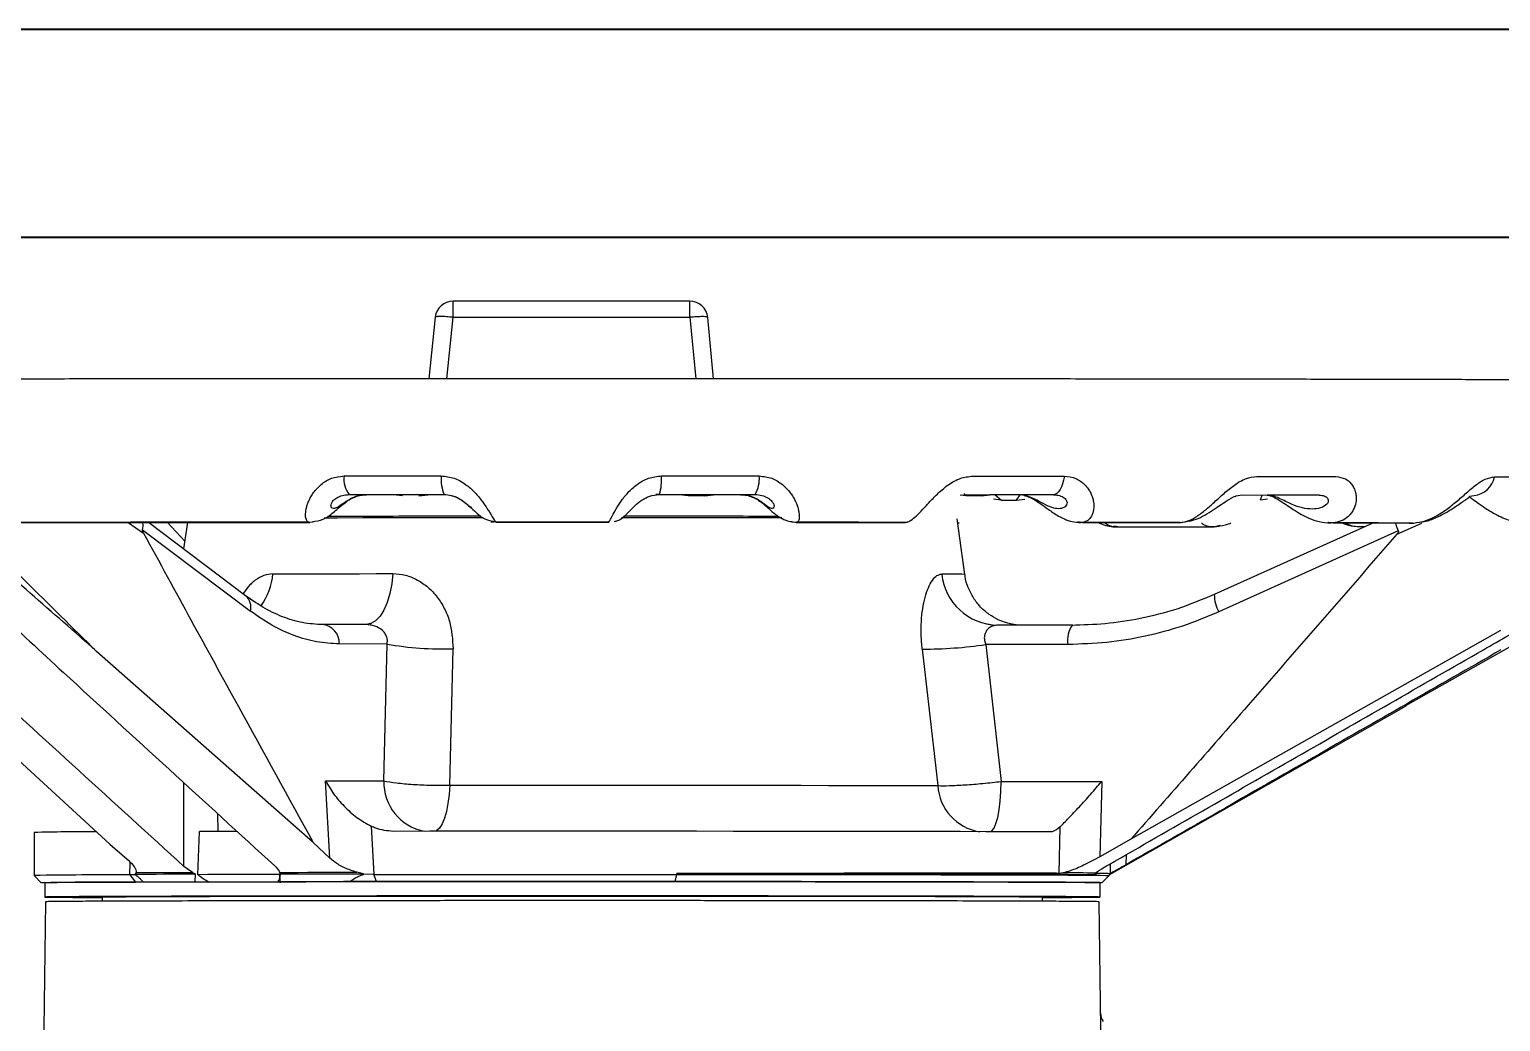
# Model space of a CAD drawing. Header units: millimetres. Extents: x 2016 to 4452, y 736 to 2459.
# Drawn here: x 3572.4 to 3777.4, y 2321.1 to 2459.3 of the extents above; entities that cross this region are included whole.
import ezdxf

# ---------------------------------------------------------------- set-up
doc = ezdxf.new("R2010")
doc.units = ezdxf.units.MM
doc.layers.add('AM_BOR', color=7, linetype='Continuous', lineweight=50)
doc.layers.add('粗实线', color=7, linetype='Continuous', lineweight=40)

# ---------------------------------------------------------------- blocks, each defined once
blk = doc.blocks.new('rA3')
at = {"layer": '粗实线'}
for p, q in [((753.384, 421.26), (333.384, 421.26)), ((748.384, 416.26), (358.384, 416.26))]:
    blk.add_line(p, q, dxfattribs=at)
blk = doc.blocks.new('图框')
at = {"layer": 'AM_BOR', "xscale": 5.80078125, "yscale": 5.80078125, "zscale": 5.80078125}
blk.add_blockref('rA3', (20358.18, 2244.14), dxfattribs=at)

msp = doc.modelspace()

# ---------------------------------------------------------------- linework, layer by layer
at = {"color": 7, "linetype": 'Continuous', "lineweight": 25}
for p, q in [((3631.445, 2419.166), (3631.445, 2421.422)), ((3664.42, 2421.421), (3631.445, 2421.422)), ((3664.42, 2419.166), (3664.42, 2421.421)), ((3628.959, 2419.18), (3628.066, 2410.604)), ((3630.554, 2410.604), (3631.445, 2419.166)), ((3631.445, 2419.166), (3664.42, 2419.166)), ((3664.42, 2419.166), (3665.242, 2410.604)), ((3667.73, 2410.603), (3666.909, 2419.16)), ((3616.95, 2394.476), (3630.196, 2394.481)), ((3616.95, 2394.476), (3619.329, 2394.453)), ((3624.394, 2394.299), (3623.156, 2394.45)), ((3626.668, 2394.299), (3627.908, 2394.451)), ((3659.248, 2394.364), (3660.024, 2394.46)), ((3660.2, 2394.482), (3659.66, 2394.458)), ((3660.024, 2394.46), (3660.2, 2394.482)), ((3660.2, 2394.482), (3673.506, 2394.478)), ((3664.21, 2394.301), (3662.964, 2394.452)), ((3666.494, 2394.3), (3664.21, 2394.301)), ((3666.494, 2394.3), (3667.737, 2394.451)), ((3673.506, 2394.478), (3671.509, 2394.455)), ((3702.925, 2394.281), (3702.068, 2394.392)), ((3702.925, 2394.281), (3702.576, 2394.579)), ((3702.622, 2394.463), (3715.083, 2394.452)), ((3705.064, 2394.279), (3702.925, 2394.281)), ((3705.064, 2394.279), (3706.226, 2394.429)), ((3707.831, 2393.682), (3706.704, 2393.826)), ((3706.95, 2394.429), (3707.831, 2393.682)), ((3709.947, 2393.684), (3710.42, 2394.415)), ((3709.947, 2393.684), (3711.069, 2393.83)), ((3715.083, 2394.452), (3710.297, 2394.43)), ((3740.539, 2394.31), (3741.328, 2394.421)), ((3741.328, 2394.421), (3752.093, 2394.404)), ((3743.932, 2393.728), (3744.171, 2394.385)), ((3743.932, 2393.728), (3744.889, 2393.875)), ((3752.093, 2394.404), (3744.844, 2394.385)), ((3773.045, 2394.252), (3773.677, 2394.359)), ((3707.831, 2393.682), (3709.947, 2393.684)), ((3586.184, 2390.58), (3588.32, 2389.096)), ((3602.537, 2380.381), (3589.022, 2390.582)), ((3594.05, 2387.959), (3591.631, 2390.584)), ((3594.42, 2390.587), (3593.901, 2386.899)), ((3611.28, 2390.63), (3611.96, 2390.684)), ((3611.316, 2390.617), (3611.96, 2390.684)), ((3611.389, 2390.638), (3611.316, 2390.617)), ((3636.718, 2390.691), (3637.089, 2390.661)), ((3637.437, 2390.621), (3636.718, 2390.691)), ((3637.029, 2390.749), (3637.173, 2390.706)), ((3678.623, 2390.686), (3679.363, 2390.621)), ((3678.881, 2390.663), (3679.272, 2390.599)), ((3679.327, 2390.609), (3679.282, 2390.628)), ((3694.518, 2390.6), (3694.726, 2390.621)), ((3702.732, 2383.354), (3701.641, 2391.111)), ((3701.734, 2390.449), (3701.947, 2390.586)), ((3718.411, 2390.657), (3719.132, 2390.587)), ((3719.038, 2390.577), (3718.411, 2390.657)), ((3719.038, 2390.577), (3718.869, 2390.612)), ((3719.374, 2390.576), (3719.038, 2390.577)), ((3724.045, 2389.969), (3723.452, 2390.044)), ((3723.452, 2390.044), (3723.807, 2390.044)), ((3723.843, 2390.007), (3723.452, 2390.044)), ((3732.712, 2390.559), (3732.863, 2390.576)), ((3735.567, 2389.982), (3737.455, 2389.985)), ((3737.23, 2389.978), (3737.564, 2390.04)), ((3737.455, 2389.985), (3738.156, 2390.063)), ((3759.577, 2390.509), (3737.486, 2380.538)), ((3738.156, 2390.063), (3737.581, 2389.995)), ((3738.283, 2390.172), (3737.862, 2390.066)), ((3753.383, 2390.607), (3754.028, 2390.533)), ((3758.064, 2390.018), (3758.491, 2390.019)), ((3762.917, 2388.948), (3766.391, 2390.494)), ((3588.183, 2389.566), (3603.193, 2378.236)), ((3763.119, 2389.418), (3738.096, 2378.122)), ((3619.336, 2376.363), (3613.223, 2376.382)), ((3619.94, 2376.344), (3619.935, 2376.311)), ((3619.962, 2376.479), (3619.946, 2376.381)), ((3706.817, 2376.238), (3705.881, 2376.409)), ((3707.206, 2376.289), (3706.825, 2376.19)), ((3717.713, 2376.294), (3707.202, 2376.289)), ((3777.366, 2375.525), (3725.839, 2346.451)), ((3764.187, 2365.072), (3782.486, 2375.448)), ((3622.235, 2373.649), (3615.589, 2373.67)), ((3621.798, 2354.575), (3622.235, 2373.649)), ((3717.095, 2373.584), (3705.666, 2373.578)), ((3705.666, 2373.578), (3707.808, 2354.502)), ((3555.024, 2372.046), (3583.603, 2345.788)), ((3611.957, 2346.002), (3581.776, 2372.621)), ((3630.964, 2353.979), (3631.443, 2372.993)), ((3696.798, 2372.938), (3698.956, 2353.921)), ((3723.177, 2341.701), (3764.208, 2365.034)), ((3593.948, 2342.67), (3593.916, 2354.331)), ((3613.664, 2354.601), (3621.798, 2354.575)), ((3614.285, 2343.813), (3613.664, 2354.601)), ((3707.808, 2354.502), (3721.797, 2354.509)), ((3721.797, 2354.509), (3721.521, 2343.998)), ((3598.692, 2347.52), (3598.683, 2349.972)), ((3573.068, 2347.403), (3573.068, 2341.403)), ((3595.884, 2341.518), (3596.121, 2347.518)), ((3620.024, 2348.262), (3620.387, 2341.551)), ((3715.862, 2341.704), (3716.022, 2348.181)), ((3583.603, 2345.788), (3586.046, 2343.679)), ((3614.285, 2343.813), (3611.957, 2346.002)), ((3725.839, 2346.451), (3721.521, 2343.998)), ((3586.385, 2341.494), (3586.443, 2343.236)), ((3595.124, 2341.818), (3593.948, 2342.67)), ((3722.967, 2343.024), (3722.971, 2341.651)), ((3725.213, 2342.909), (3725.259, 2344.338)), ((3573.068, 2341.402), (3574.068, 2340.402)), ((3586.385, 2341.494), (3587.207, 2340.493)), ((3587.165, 2341.601), (3587.162, 2341.521)), ((3587.276, 2341.799), (3587.165, 2341.601)), ((3595.124, 2341.818), (3595.486, 2341.621)), ((3595.486, 2341.621), (3595.449, 2340.518)), ((3607.267, 2341.839), (3607.323, 2341.641)), ((3607.367, 2340.538), (3607.323, 2341.641)), ((3607.383, 2340.386), (3607.377, 2340.525)), ((3618.97, 2341.654), (3618.039, 2341.851)), ((3618.974, 2341.569), (3618.97, 2341.654)), ((3620.387, 2341.551), (3618.974, 2341.569)), ((3620.756, 2340.549), (3620.387, 2341.551)), ((3662.39, 2340.557), (3662.586, 2341.56)), ((3662.586, 2341.56), (3662.586, 2341.663)), ((3716.42, 2341.769), (3715.862, 2341.704)), ((3720.901, 2341.741), (3720.813, 2341.682)), ((3721.818, 2340.401), (3722.818, 2341.401)), ((3722.818, 2341.505), (3723.177, 2341.701)), ((3722.818, 2341.402), (3722.818, 2341.505)), ((3723.082, 2341.71), (3722.971, 2341.651)), ((3574.568, 2340.403), (3574.568, 2338.403)), ((3587.207, 2340.493), (3588.063, 2340.497)), ((3588.225, 2340.5), (3588.264, 2340.501)), ((3721.568, 2338.402), (3721.568, 2340.402)), ((3574.668, 2337.744), (3574.146, 2297.908)), ((3582.568, 2338.415), (3582.568, 2337.814)), ((3713.568, 2337.813), (3713.568, 2338.414)), ((3721.839, 2309.378), (3721.467, 2337.743))]:
    msp.add_line(p, q, dxfattribs=at)
at = {"color": 7, "linetype": 'Continuous', "lineweight": 25, "flags": 128}
for points in [[(3616.249, 2397.061), (3617.933, 2397.061), (3619.619, 2397.062), (3621.309, 2397.062), (3623.001, 2397.063), (3624.696, 2397.063), (3626.393, 2397.064), (3628.092, 2397.064), (3629.794, 2397.065)], [(3660.473, 2397.066), (3662.18, 2397.065), (3663.886, 2397.065), (3665.59, 2397.065), (3667.292, 2397.064), (3668.992, 2397.064), (3670.69, 2397.063), (3672.386, 2397.063), (3674.079, 2397.062)], [(3703.851, 2397.046), (3705.466, 2397.045), (3707.074, 2397.044), (3708.676, 2397.043), (3710.273, 2397.041), (3711.862, 2397.04), (3713.446, 2397.038), (3715.023, 2397.037), (3716.593, 2397.036)], [(3716.593, 2397.036), (3716.489, 2396.489), (3716.354, 2395.988), (3716.189, 2395.542), (3716, 2395.163), (3715.789, 2394.858), (3715.563, 2394.635), (3715.326, 2394.499), (3715.083, 2394.452)], [(3743.428, 2397.004), (3744.84, 2397.002), (3746.241, 2396.999), (3747.633, 2396.997), (3749.014, 2396.995), (3750.386, 2396.993), (3751.746, 2396.991), (3753.097, 2396.988), (3754.436, 2396.986)], [(3776.507, 2396.94), (3777.619, 2396.938), (3778.719, 2396.935), (3779.805, 2396.932), (3780.877, 2396.929), (3781.936, 2396.926), (3782.982, 2396.923), (3784.013, 2396.92), (3785.031, 2396.917)], [(3627.908, 2394.451), (3627.313, 2394.451), (3626.718, 2394.451), (3626.123, 2394.451), (3625.529, 2394.45), (3624.935, 2394.45), (3624.342, 2394.45), (3623.749, 2394.45), (3623.156, 2394.45)], [(3667.737, 2394.451), (3667.142, 2394.451), (3666.546, 2394.451), (3665.949, 2394.452), (3665.353, 2394.452), (3664.756, 2394.452), (3664.159, 2394.452), (3663.562, 2394.452), (3662.964, 2394.452)], [(3635.618, 2391.223), (3634.799, 2391.223), (3630.613, 2391.22), (3626.542, 2391.217), (3622.615, 2391.213), (3618.857, 2391.208), (3615.294, 2391.202), (3613.465, 2391.199)], [(3677.228, 2391.208), (3676.785, 2391.208), (3673.003, 2391.213), (3669.055, 2391.217), (3664.968, 2391.22), (3660.768, 2391.223), (3656.483, 2391.225), (3654.885, 2391.225)], [(3606.333, 2383.43), (3608.12, 2383.434), (3610.003, 2383.438), (3611.979, 2383.442), (3614.042, 2383.446), (3616.188, 2383.449), (3618.41, 2383.452), (3620.705, 2383.455), (3623.065, 2383.458)], [(3623.065, 2383.458), (3622.912, 2382.022), (3622.644, 2380.668), (3622.27, 2379.441), (3621.803, 2378.379), (3621.256, 2377.517), (3620.647, 2376.881), (3619.996, 2376.492), (3619.324, 2376.363)], [(3737.594, 2380.582), (3737.5, 2380.556), (3737.486, 2380.538)], [(3630.964, 2353.979), (3630.875, 2352.675), (3630.72, 2351.446), (3630.505, 2350.331), (3630.235, 2349.367), (3629.919, 2348.584), (3629.567, 2348.007), (3629.192, 2347.655), (3628.965, 2347.557)], [(3630.964, 2353.979), (3635.45, 2353.981), (3640.015, 2353.983), (3644.63, 2353.984), (3649.267, 2353.984), (3653.896, 2353.984), (3658.489, 2353.982), (3663.017, 2353.98), (3667.452, 2353.977), (3671.767, 2353.973), (3675.934, 2353.969), (3679.928, 2353.964), (3683.723, 2353.958), (3687.297, 2353.952), (3690.628, 2353.945), (3693.693, 2353.938), (3696.475, 2353.93), (3698.956, 2353.921)], [(3706.352, 2347.503), (3706.505, 2347.602), (3706.796, 2347.995), (3707.066, 2348.635), (3707.305, 2349.5), (3707.505, 2350.56), (3707.659, 2351.776), (3707.761, 2353.106), (3707.808, 2354.502)], [(3601.266, 2347.528), (3600.029, 2347.526), (3598.7, 2347.523), (3597.397, 2347.521), (3596.121, 2347.518)], [(3714.568, 2347.476), (3711.921, 2347.486), (3708.949, 2347.496), (3705.665, 2347.505), (3702.088, 2347.513), (3698.234, 2347.521), (3694.124, 2347.529), (3689.78, 2347.535), (3685.222, 2347.541), (3680.474, 2347.547), (3675.561, 2347.551), (3670.507, 2347.555), (3665.339, 2347.558), (3660.083, 2347.56), (3654.765, 2347.562), (3649.413, 2347.563), (3644.054, 2347.562), (3638.716, 2347.561), (3633.426, 2347.56), (3628.21, 2347.557), (3623.095, 2347.554)], [(3587.165, 2341.601), (3588.116, 2341.604), (3589.093, 2341.606), (3590.096, 2341.609), (3591.125, 2341.612), (3592.179, 2341.614), (3593.257, 2341.617), (3594.36, 2341.619), (3595.486, 2341.621)], [(3587.276, 2341.799), (3588.179, 2341.802), (3589.105, 2341.804), (3590.053, 2341.807), (3591.024, 2341.809), (3592.017, 2341.812), (3593.031, 2341.814), (3594.067, 2341.816), (3595.124, 2341.818)], [(3607.331, 2341.537), (3605.806, 2341.535), (3604.306, 2341.533), (3602.832, 2341.53), (3601.385, 2341.528), (3599.966, 2341.526), (3598.576, 2341.523), (3597.215, 2341.52), (3595.884, 2341.518)], [(3597.336, 2340.518), (3598.472, 2340.52), (3599.629, 2340.522), (3600.808, 2340.524), (3602.008, 2340.526), (3603.227, 2340.528), (3604.466, 2340.53), (3605.724, 2340.532), (3607.001, 2340.534)], [(3721.568, 2340.402), (3721.557, 2340.405), (3721.294, 2340.415), (3720.682, 2340.426), (3719.725, 2340.437), (3718.426, 2340.447), (3716.791, 2340.458), (3714.829, 2340.468), (3712.549, 2340.477), (3709.962, 2340.487), (3707.08, 2340.496), (3703.916, 2340.504), (3700.487, 2340.512), (3696.807, 2340.52), (3692.895, 2340.527), (3688.77, 2340.533), (3684.451, 2340.539), (3679.958, 2340.544), (3675.313, 2340.548), (3670.539, 2340.552), (3665.657, 2340.555), (3660.692, 2340.557), (3655.666, 2340.559), (3650.604, 2340.559), (3645.531, 2340.559), (3640.469, 2340.559), (3635.443, 2340.557), (3630.478, 2340.555), (3625.596, 2340.552), (3620.822, 2340.548), (3616.177, 2340.544), (3611.684, 2340.539), (3607.365, 2340.533), (3607.114, 2340.533)], [(3607.267, 2341.839), (3608.562, 2341.841), (3609.872, 2341.842), (3611.198, 2341.844), (3612.539, 2341.845), (3613.893, 2341.847), (3615.262, 2341.848), (3616.644, 2341.85), (3618.039, 2341.851)], [(3607.323, 2341.641), (3608.718, 2341.643), (3610.132, 2341.645), (3611.564, 2341.647), (3613.014, 2341.648), (3614.48, 2341.65), (3615.961, 2341.651), (3617.458, 2341.653), (3618.97, 2341.654)], [(3607.367, 2340.538), (3608.534, 2340.539), (3609.713, 2340.541), (3610.905, 2340.542), (3612.109, 2340.544), (3613.325, 2340.545), (3614.553, 2340.546), (3615.792, 2340.548), (3617.041, 2340.549)], [(3620.387, 2341.551), (3625.445, 2341.555), (3630.618, 2341.558), (3635.881, 2341.561), (3641.207, 2341.562), (3646.568, 2341.563), (3651.936, 2341.562), (3657.284, 2341.561), (3662.586, 2341.56)], [(3620.756, 2340.549), (3625.746, 2340.553), (3630.85, 2340.556), (3636.043, 2340.558), (3641.297, 2340.56), (3646.586, 2340.56), (3651.882, 2340.56), (3657.159, 2340.559), (3662.39, 2340.557)], [(3662.39, 2340.557), (3667.427, 2340.555), (3672.368, 2340.551), (3677.188, 2340.547), (3681.865, 2340.543), (3686.374, 2340.537), (3690.695, 2340.531), (3694.806, 2340.524), (3698.687, 2340.517), (3702.319, 2340.509), (3705.684, 2340.501), (3708.766, 2340.492), (3711.55, 2340.482), (3714.023, 2340.473), (3716.171, 2340.462), (3717.986, 2340.452), (3719.457, 2340.441), (3720.578, 2340.431), (3721.343, 2340.42), (3721.748, 2340.409), (3721.792, 2340.398), (3721.568, 2340.389)], [(3662.586, 2341.663), (3667.691, 2341.66), (3672.699, 2341.657), (3677.584, 2341.653), (3682.324, 2341.648), (3686.895, 2341.642), (3691.274, 2341.636), (3695.441, 2341.629), (3699.374, 2341.622), (3703.055, 2341.614), (3706.466, 2341.605), (3709.59, 2341.596), (3712.411, 2341.587), (3714.917, 2341.577), (3717.095, 2341.567), (3718.934, 2341.556), (3720.425, 2341.545), (3721.057, 2341.54)], [(3662.586, 2341.56), (3667.691, 2341.557), (3672.699, 2341.553), (3677.584, 2341.549), (3682.324, 2341.545), (3686.895, 2341.539), (3691.274, 2341.533), (3695.441, 2341.526), (3699.374, 2341.518), (3703.055, 2341.51), (3706.466, 2341.502), (3709.59, 2341.493), (3712.411, 2341.483), (3714.917, 2341.473), (3717.095, 2341.463), (3718.934, 2341.453), (3720.425, 2341.442), (3721.561, 2341.431), (3722.336, 2341.42), (3722.747, 2341.409), (3722.818, 2341.401)], [(3574.568, 2340.384), (3574.534, 2340.385), (3574.129, 2340.396), (3574.103, 2340.408), (3574.459, 2340.419), (3575.193, 2340.43), (3576.302, 2340.441), (3577.781, 2340.452), (3579.621, 2340.463), (3581.813, 2340.473), (3584.346, 2340.483), (3587.207, 2340.493)], [(3713.568, 2338.331), (3713.728, 2338.331), (3715.851, 2338.341), (3717.65, 2338.351), (3719.118, 2338.362), (3720.247, 2338.372), (3721.032, 2338.383), (3721.469, 2338.394), (3721.557, 2338.405), (3721.294, 2338.415), (3720.682, 2338.426), (3719.725, 2338.437), (3718.426, 2338.447), (3716.791, 2338.458), (3714.829, 2338.468), (3712.549, 2338.477), (3709.962, 2338.487), (3707.08, 2338.496), (3703.916, 2338.504), (3700.487, 2338.512), (3696.807, 2338.52), (3692.895, 2338.527), (3688.77, 2338.533), (3684.451, 2338.539), (3679.958, 2338.544), (3675.313, 2338.548), (3670.539, 2338.552), (3665.657, 2338.555), (3660.692, 2338.557), (3655.666, 2338.559), (3650.604, 2338.559), (3645.531, 2338.559), (3640.469, 2338.559), (3635.443, 2338.557), (3630.478, 2338.555), (3625.596, 2338.552), (3620.822, 2338.548), (3616.177, 2338.544), (3611.684, 2338.539), (3607.365, 2338.533), (3603.24, 2338.527), (3599.328, 2338.52), (3595.649, 2338.513), (3592.219, 2338.505), (3589.055, 2338.496), (3586.173, 2338.487), (3583.586, 2338.478), (3581.306, 2338.468), (3579.344, 2338.458), (3577.709, 2338.448), (3576.41, 2338.438), (3575.453, 2338.427), (3574.841, 2338.416), (3574.578, 2338.405), (3574.666, 2338.395), (3575.103, 2338.384), (3575.889, 2338.373), (3577.018, 2338.362), (3578.485, 2338.352), (3580.284, 2338.342), (3582.407, 2338.332), (3582.568, 2338.331)], [(3582.568, 2338.39), (3582.361, 2338.398), (3582.361, 2338.408), (3582.712, 2338.418), (3583.411, 2338.428), (3584.455, 2338.438), (3585.839, 2338.448), (3587.555, 2338.458), (3589.593, 2338.467), (3591.944, 2338.476), (3594.594, 2338.484), (3597.529, 2338.492), (3600.734, 2338.5), (3604.191, 2338.507), (3607.883, 2338.514), (3611.789, 2338.52), (3615.888, 2338.525), (3620.16, 2338.53), (3624.58, 2338.534), (3629.125, 2338.537), (3633.772, 2338.54), (3638.494, 2338.541), (3643.268, 2338.543), (3648.068, 2338.543), (3652.867, 2338.542), (3657.641, 2338.541), (3662.364, 2338.539), (3667.01, 2338.537), (3671.555, 2338.533), (3675.976, 2338.529), (3680.247, 2338.525), (3684.346, 2338.519), (3688.252, 2338.513), (3691.944, 2338.507), (3695.401, 2338.5), (3698.606, 2338.492), (3701.541, 2338.484), (3704.191, 2338.475), (3706.542, 2338.466), (3708.58, 2338.457), (3710.296, 2338.447), (3711.68, 2338.437), (3712.724, 2338.427), (3713.423, 2338.417), (3713.774, 2338.407), (3713.774, 2338.397), (3713.568, 2338.39)], [(3588.264, 2340.501), (3589.098, 2340.503), (3589.951, 2340.505), (3590.822, 2340.507), (3591.712, 2340.51), (3592.62, 2340.512), (3593.546, 2340.514), (3594.489, 2340.516), (3595.449, 2340.518)]]:
    msp.add_lwpolyline(points, dxfattribs=at)
at = {"color": 7, "linetype": 'Continuous', "lineweight": 25}
for centre, radius, start, end in [((3631.445, 2418.922), 2.5, 89.99963, 174.0622), ((3664.42, 2418.921), 2.5, 5.48335, 89.99975), ((3619.776, 2396.63), 3.552, 173.03617, 217.31461), ((3635.234, 2396.589), 5.461, 174.99942, 202.70803), ((3652.732, 2396.578), 7.756, 344.31989, 3.60709), ((3670.009, 2396.609), 4.095, 328.64341, 6.35188), ((3773.364, 2397.544), 3.2, 275.6221, 349.13259), ((3596.976, 2384.301), 9.398, 325.32743, 354.67802), ((3700.061, 2297.013), 86.382, 88.22863, 90.36633), ((3707.404, 2384.225), 7.939, 186.01237, 268.57478), ((3601.229, 2378.808), 2.046, 343.7516, 50.24879), ((3742.698, 2380.569), 5.213, 180.34227, 207.99964), ((3612.958, 2373.762), 2.633, 357.9869, 84.42865), ((3720.642, 2374.199), 3.6, 144.41671, 189.84152), ((3629.945, 2416.899), 43.932, 259.89257, 271.95432), ((3696.763, 2435.105), 62.168, 270.03279, 278.23411), ((3628.722, 2354.373), 6.927, 178.32202, 259.40651), ((3705.897, 2354.369), 6.956, 183.69146, 260.57483), ((3580.141, 2025.47), 322.01, 89.73693, 91.25872), ((3584.863, 1590.87), 750.625, 89.883813, 90.900378), ((3711.018, 1093.226), 1248.554, 89.54649, 89.75213), ((3723.111, 2341.5), 0.212, 71.75911, 97.754), ((3586.252, 1608.119), 732.377, 89.853938, 90.914175)]:
    msp.add_arc(centre, radius, start, end, dxfattribs=at)
for points in [[(3631.445, 2419.166), (3631.121, 2419.196), (3630.474, 2419.255), (3629.655, 2419.284), (3629.079, 2419.263), (3628.999, 2419.208), (3628.959, 2419.18)], [(3666.909, 2419.16), (3666.869, 2419.188), (3666.789, 2419.244), (3666.212, 2419.269), (3665.393, 2419.247), (3664.744, 2419.193), (3664.42, 2419.166)]]:
    msp.add_open_spline(points, degree=3, dxfattribs=at)
for points, knots in [([(3648.068, 2410.606), (3645.67, 2410.606), (3642.288, 2410.606), (3637.285, 2410.605), (3632.994, 2410.605), (3627.89, 2410.604), (3622.548, 2410.602), (3616.982, 2410.6), (3611.28, 2410.597), (3605.494, 2410.594), (3599.67, 2410.59), (3593.84, 2410.586), (3588.033, 2410.582), (3582.273, 2410.576), (3576.582, 2410.571), (3570.978, 2410.564), (3565.477, 2410.558), (3560.096, 2410.55), (3554.846, 2410.543), (3549.742, 2410.535), (3544.795, 2410.526), (3540.015, 2410.517), (3535.412, 2410.508), (3530.996, 2410.498), (3526.774, 2410.488), (3522.754, 2410.478), (3518.942, 2410.467), (3515.345, 2410.457), (3511.967, 2410.445), (3508.812, 2410.434), (3505.884, 2410.423), (3503.185, 2410.411), (3500.716, 2410.4), (3498.476, 2410.388), (3496.471, 2410.376), (3494.747, 2410.365), (3493.783, 2410.358), (3493.338, 2410.354)], [0, 0, 0, 0, 0.0344071, 0.0485109, 0.0718894, 0.0961605, 0.1221805, 0.149305, 0.1772714, 0.2058697, 0.2349502, 0.2644009, 0.2941371, 0.3240924, 0.3542143, 0.3844599, 0.4147936, 0.445185, 0.4756078, 0.5060385, 0.5364555, 0.5668389, 0.5971695, 0.6274283, 0.6575964, 0.6876542, 0.7175815, 0.7473561, 0.7769545, 0.8063502, 0.8355137, 0.8644114, 0.8930048, 0.921249, 0.9490912, 0.9764687, 1, 1, 1, 1]), ([(3809.542, 2390.325), (3809.597, 2390.331), (3809.737, 2390.346), (3810.119, 2390.403), (3810.687, 2390.516), (3811.409, 2390.708), (3812.322, 2391.035), (3813.447, 2391.583), (3814.704, 2392.431), (3815.933, 2393.593), (3816.983, 2395.008), (3817.777, 2396.603), (3818.276, 2398.317), (3818.465, 2400.094), (3818.336, 2401.876), (3817.894, 2403.607), (3817.152, 2405.233), (3816.134, 2406.701), (3814.874, 2407.964), (3813.509, 2408.917), (3812.251, 2409.524), (3811.254, 2409.865), (3810.496, 2410.052), (3809.915, 2410.155), (3809.47, 2410.212), (3809.102, 2410.245), (3808.689, 2410.27), (3808.298, 2410.283), (3807.71, 2410.298), (3806.925, 2410.311), (3805.992, 2410.323), (3804.806, 2410.336), (3803.422, 2410.348), (3801.759, 2410.361), (3799.824, 2410.374), (3797.622, 2410.387), (3795.155, 2410.399), (3792.429, 2410.412), (3789.449, 2410.425), (3786.22, 2410.437), (3782.749, 2410.449), (3779.04, 2410.461), (3775.102, 2410.472), (3770.94, 2410.483), (3766.563, 2410.494), (3761.979, 2410.504), (3757.196, 2410.514), (3752.222, 2410.523), (3747.067, 2410.533), (3741.741, 2410.541), (3736.253, 2410.549), (3730.614, 2410.557), (3724.834, 2410.564), (3718.927, 2410.571), (3712.904, 2410.577), (3706.779, 2410.582), (3700.567, 2410.587), (3694.286, 2410.591), (3687.962, 2410.595), (3681.629, 2410.598), (3675.353, 2410.601), (3669.301, 2410.603), (3663.856, 2410.604), (3659.08, 2410.605), (3653.951, 2410.606), (3650.315, 2410.606), (3648.068, 2410.606)], [0, 0, 0, 0, 0.0017465, 0.0044658, 0.0070078, 0.0098268, 0.0132699, 0.01777, 0.0233681, 0.0295284, 0.0358372, 0.0421771, 0.0485239, 0.0548725, 0.0612218, 0.0675716, 0.0739223, 0.080274, 0.0866264, 0.0929737, 0.0980915, 0.1017275, 0.1047111, 0.1075398, 0.110673, 0.1150505, 0.1222946, 0.1411051, 0.1636746, 0.1818588, 0.204115, 0.2240384, 0.2453355, 0.2673737, 0.2899055, 0.3127692, 0.3358643, 0.359126, 0.3825109, 0.405989, 0.4295389, 0.4531449, 0.4767954, 0.5004811, 0.5241948, 0.5479305, 0.5716831, 0.5954484, 0.619222, 0.6430003, 0.666779, 0.690554, 0.7143201, 0.7380713, 0.7617997, 0.7854945, 0.8091398, 0.8327115, 0.8561692, 0.8794397, 0.9023738, 0.9246109, 0.9449865, 0.9610624, 0.975932, 1, 1, 1, 1]), ([(3611.28, 2390.63), (3611.174, 2390.714), (3610.967, 2390.877), (3610.85, 2391.536), (3610.917, 2392.294), (3611.11, 2393.008), (3611.321, 2393.567), (3611.611, 2394.152), (3612.125, 2394.958), (3613.005, 2395.922), (3614.463, 2396.859), (3615.655, 2396.993), (3616.249, 2397.061)], [0, 0, 0, 0, 0.12824094, 0.2497124, 0.38013368, 0.44117675, 0.49972094, 0.5635671, 0.62460086, 0.74964368, 0.87499954, 1, 1, 1, 1]), ([(3629.794, 2397.065), (3630.403, 2396.998), (3631.626, 2396.865), (3632.964, 2396.082), (3633.879, 2395.35), (3634.485, 2394.76), (3635.026, 2394.148), (3635.634, 2393.367), (3636.128, 2392.626), (3636.527, 2391.981), (3636.864, 2391.419), (3637.193, 2390.871), (3637.341, 2390.714), (3637.417, 2390.634)], [0, 0, 0, 0, 0.1245194, 0.2495841, 0.3108218, 0.3749069, 0.4359753, 0.4998788, 0.6193777, 0.6832429, 0.7501183, 0.8717113, 1, 1, 1, 1]), ([(3653.129, 2390.632), (3653.183, 2390.71), (3653.287, 2390.864), (3653.62, 2391.515), (3654.027, 2392.27), (3654.462, 2392.985), (3654.837, 2393.546), (3655.274, 2394.133), (3655.966, 2394.944), (3657.023, 2395.916), (3658.627, 2396.862), (3659.858, 2396.998), (3660.473, 2397.066)], [0, 0, 0, 0, 0.12815128, 0.24968425, 0.38014414, 0.44118834, 0.49971966, 0.56356941, 0.62458975, 0.74964254, 0.87500653, 1, 1, 1, 1]), ([(3674.079, 2397.062), (3674.683, 2396.997), (3675.585, 2396.9), (3676.631, 2396.372), (3677.323, 2395.89), (3677.927, 2395.327), (3678.423, 2394.733), (3678.831, 2394.117), (3679.242, 2393.331), (3679.501, 2392.589), (3679.633, 2391.944), (3679.683, 2391.385), (3679.626, 2390.844), (3679.452, 2390.697), (3679.363, 2390.621)], [0, 0, 0, 0, 0.1244726, 0.1859089, 0.2498878, 0.3111053, 0.3751889, 0.4362181, 0.5000981, 0.6195311, 0.6833816, 0.7502528, 0.8718565, 1, 1, 1, 1]), ([(3694.587, 2390.611), (3694.799, 2390.685), (3695.213, 2390.829), (3695.982, 2391.471), (3696.707, 2392.224), (3697.36, 2392.939), (3697.877, 2393.502), (3698.436, 2394.091), (3699.263, 2394.907), (3700.429, 2395.885), (3702.072, 2396.841), (3703.259, 2396.978), (3703.851, 2397.046)], [0, 0, 0, 0, 0.1280635, 0.2496605, 0.3801541, 0.4411983, 0.4997165, 0.5635714, 0.6245804, 0.7496419, 0.8750131, 1, 1, 1, 1]), ([(3716.593, 2397.036), (3717.148, 2396.969), (3717.977, 2396.87), (3718.885, 2396.337), (3719.461, 2395.85), (3719.931, 2395.282), (3720.281, 2394.683), (3720.525, 2394.063), (3720.707, 2393.274), (3720.709, 2392.53), (3720.561, 2391.887), (3720.316, 2391.33), (3719.87, 2390.796), (3719.382, 2390.658), (3719.132, 2390.587)], [0, 0, 0, 0, 0.1244778, 0.1858957, 0.249876, 0.3110978, 0.3752041, 0.4362225, 0.5001072, 0.6195243, 0.6833849, 0.7502763, 0.8719414, 1, 1, 1, 1]), ([(3732.837, 2390.569), (3733.196, 2390.638), (3733.895, 2390.774), (3735.056, 2391.408), (3736.058, 2392.158), (3736.889, 2392.873), (3737.516, 2393.437), (3738.161, 2394.028), (3739.071, 2394.848), (3740.268, 2395.833), (3741.839, 2396.797), (3742.899, 2396.935), (3743.428, 2397.004)], [0, 0, 0, 0, 0.12798414, 0.24964221, 0.38016298, 0.44120626, 0.49971221, 0.56357312, 0.62457328, 0.74964181, 0.87501882, 1, 1, 1, 1]), ([(3754.436, 2396.986), (3754.904, 2396.919), (3755.603, 2396.818), (3756.307, 2396.28), (3756.725, 2395.789), (3757.028, 2395.217), (3757.206, 2394.615), (3757.269, 2393.992), (3757.207, 2393.2), (3756.948, 2392.455), (3756.526, 2391.812), (3756, 2391.258), (3755.193, 2390.73), (3754.423, 2390.6), (3754.028, 2390.533)], [0, 0, 0, 0, 0.124482, 0.1858845, 0.2498661, 0.3110911, 0.3752157, 0.4362261, 0.5001158, 0.6195186, 0.6833865, 0.7502937, 0.8720137, 1, 1, 1, 1]), ([(3765.289, 2390.509), (3765.771, 2390.574), (3766.711, 2390.702), (3768.191, 2391.329), (3769.405, 2392.077), (3770.362, 2392.792), (3771.059, 2393.357), (3771.748, 2393.95), (3772.68, 2394.772), (3773.83, 2395.762), (3775.22, 2396.733), (3776.078, 2396.871), (3776.507, 2396.94)], [0, 0, 0, 0, 0.1279194, 0.2496295, 0.3801702, 0.4412122, 0.4997079, 0.5635745, 0.6245684, 0.7496421, 0.8750234, 1, 1, 1, 1]), ([(3611.799, 2390.684), (3612.328, 2390.765), (3613.469, 2390.94), (3614.566, 2391.807), (3615.478, 2392.604), (3616.256, 2393.277), (3617.106, 2393.836), (3617.827, 2394.182), (3618.598, 2394.414), (3619.104, 2394.44), (3619.365, 2394.453)], [0, 0, 0, 0, 0.1857217, 0.4006953, 0.525066, 0.6801172, 0.7583564, 0.8357456, 0.9152422, 1, 1, 1, 1]), ([(3619.329, 2394.453), (3619.003, 2394.429), (3618.352, 2394.382), (3617.421, 2394.028), (3616.648, 2393.587), (3615.881, 2393.053), (3615.26, 2392.63), (3614.755, 2392.479), (3614.43, 2392.641), (3614.377, 2393.07), (3614.681, 2393.603), (3615.196, 2394.046), (3615.987, 2394.405), (3616.629, 2394.453), (3616.95, 2394.476)], [0, 0, 0, 0, 0.0625989, 0.1249043, 0.1872263, 0.2496807, 0.3746119, 0.4998044, 0.6249986, 0.7497987, 0.8151711, 0.8749227, 0.9374287, 1, 1, 1, 1]), ([(3623.156, 2394.45), (3622.466, 2394.45), (3621.085, 2394.45), (3619.915, 2394.452), (3619.329, 2394.453)], [0, 0, 0, 0, 0.500015, 1, 1, 1, 1]), ([(3630.404, 2394.455), (3630.177, 2394.454), (3629.493, 2394.453), (3628.543, 2394.452), (3627.908, 2394.451)], [0, 0, 0, 0, 0.33151063, 1, 1, 1, 1]), ([(3630.196, 2394.481), (3630.525, 2394.457), (3631.182, 2394.41), (3632.083, 2394.051), (3632.789, 2393.608), (3633.421, 2393.078), (3633.832, 2392.653), (3633.968, 2392.59), (3634.031, 2392.561)], [0, 0, 0, 0, 0.1298177, 0.2599092, 0.3835834, 0.5188926, 0.7778114, 1, 1, 1, 1]), ([(3631.098, 2394.378), (3631.374, 2394.296), (3631.938, 2394.128), (3632.75, 2393.654), (3633.513, 2393.052), (3634.528, 2392.107), (3635.578, 2391.046), (3636.597, 2390.838), (3637.029, 2390.749)], [0, 0, 0, 0, 0.099024, 0.2022508, 0.3197532, 0.4562471, 0.7696172, 1, 1, 1, 1]), ([(3653.931, 2390.724), (3654.069, 2390.76), (3654.801, 2390.953), (3655.444, 2391.577), (3656.334, 2392.502), (3657.022, 2393.181), (3657.678, 2393.672), (3658.188, 2393.975), (3658.724, 2394.219), (3659.087, 2394.321), (3659.269, 2394.372)], [0, 0, 0, 0, 0.0714083, 0.3809344, 0.5556887, 0.7203323, 0.7949508, 0.8649836, 0.932048, 1, 1, 1, 1]), ([(3662.964, 2394.452), (3662.328, 2394.453), (3661.057, 2394.454), (3660.126, 2394.456), (3659.66, 2394.458)], [0, 0, 0, 0, 0.5000497, 1, 1, 1, 1]), ([(3671.509, 2394.455), (3670.938, 2394.454), (3669.795, 2394.452), (3668.423, 2394.451), (3667.737, 2394.451)], [0, 0, 0, 0, 0.4999263, 1, 1, 1, 1]), ([(3671.465, 2394.454), (3671.751, 2394.44), (3672.3, 2394.411), (3673.119, 2394.147), (3673.841, 2393.777), (3674.602, 2393.248), (3675.2, 2392.717), (3675.936, 2392.03), (3676.878, 2391.297), (3677.924, 2390.777), (3678.505, 2390.712), (3678.744, 2390.685)], [0, 0, 0, 0, 0.093408, 0.1791879, 0.26097, 0.3408111, 0.4814037, 0.5675837, 0.7643431, 0.9034002, 1, 1, 1, 1]), ([(3673.506, 2394.478), (3673.83, 2394.454), (3674.478, 2394.407), (3675.285, 2394.047), (3675.824, 2393.604), (3676.169, 2393.072), (3676.172, 2392.643), (3675.914, 2392.481), (3675.476, 2392.632), (3674.907, 2393.055), (3674.173, 2393.588), (3673.416, 2394.03), (3672.491, 2394.384), (3671.837, 2394.431), (3671.509, 2394.455)], [0, 0, 0, 0, 0.0625764, 0.1252848, 0.1848998, 0.2501233, 0.3749307, 0.5001323, 0.6253324, 0.7502715, 0.8127295, 0.8750555, 0.937394, 1, 1, 1, 1]), ([(3710.297, 2394.43), (3709.64, 2394.43), (3708.325, 2394.429), (3706.926, 2394.429), (3706.226, 2394.429)], [0, 0, 0, 0, 0.4999268, 1, 1, 1, 1]), ([(3715.083, 2394.452), (3715.38, 2394.428), (3715.974, 2394.38), (3716.633, 2394.02), (3716.968, 2393.577), (3717.001, 2393.044), (3716.585, 2392.616), (3715.832, 2392.454), (3714.912, 2392.605), (3713.974, 2393.028), (3713.016, 2393.562), (3712.162, 2394.005), (3711.224, 2394.359), (3710.606, 2394.407), (3710.297, 2394.43)], [0, 0, 0, 0, 0.0625764, 0.1252848, 0.1848997, 0.2501233, 0.3749307, 0.5001323, 0.6253324, 0.7502715, 0.8127295, 0.8750555, 0.937394, 1, 1, 1, 1]), ([(3711.015, 2394.339), (3711.247, 2394.271), (3711.711, 2394.136), (3712.47, 2393.736), (3713.377, 2393.148), (3714.213, 2392.524), (3715.284, 2391.762), (3716.394, 2391.117), (3717.718, 2390.654), (3718.493, 2390.599), (3718.909, 2390.57)], [0, 0, 0, 0, 0.0868567, 0.1736311, 0.259945, 0.4143185, 0.5098834, 0.7141667, 0.8464297, 1, 1, 1, 1]), ([(3733.012, 2390.642), (3733.557, 2390.706), (3734.909, 2390.864), (3736.62, 2391.859), (3738.137, 2392.89), (3739.023, 2393.492), (3739.623, 2393.856), (3740.124, 2394.133), (3740.388, 2394.249), (3740.563, 2394.327)], [0, 0, 0, 0, 0.2069628, 0.5134188, 0.657871, 0.7839565, 0.8407461, 0.8942908, 1, 1, 1, 1]), ([(3752.093, 2394.404), (3752.343, 2394.379), (3752.843, 2394.331), (3753.308, 2393.971), (3753.417, 2393.528), (3753.135, 2392.995), (3752.328, 2392.567), (3751.131, 2392.405), (3749.793, 2392.557), (3748.549, 2392.981), (3747.434, 2393.516), (3746.541, 2393.959), (3745.654, 2394.314), (3745.114, 2394.361), (3744.844, 2394.385)], [0, 0, 0, 0, 0.0625764, 0.1252848, 0.1848997, 0.2501233, 0.3749307, 0.5001323, 0.6253324, 0.7502715, 0.8127295, 0.8750555, 0.937394, 1, 1, 1, 1]), ([(3744.85, 2394.385), (3744.949, 2394.378), (3745.139, 2394.362), (3745.564, 2394.219), (3746.083, 2393.965), (3746.79, 2393.542), (3747.607, 2392.987), (3748.92, 2392.095), (3750.382, 2391.255), (3752.154, 2390.633), (3753.173, 2390.56), (3753.717, 2390.521)], [0, 0, 0, 0, 0.0777427, 0.1484194, 0.2140198, 0.2762986, 0.3839969, 0.4687636, 0.693002, 0.8364791, 1, 1, 1, 1]), ([(3766.014, 2390.644), (3766.328, 2390.674), (3767.194, 2390.756), (3768.806, 2391.408), (3770.28, 2392.252), (3771.456, 2393.046), (3772.072, 2393.467), (3772.544, 2393.786), (3772.845, 2393.996), (3773.031, 2394.149), (3773.041, 2394.225), (3773.046, 2394.264)], [0, 0, 0, 0, 0.1081936, 0.2986092, 0.5541821, 0.6356454, 0.7353857, 0.7943785, 0.8571682, 0.9253812, 1, 1, 1, 1]), ([(3772.993, 2394.139), (3773.043, 2394.109), (3773.207, 2394.011), (3773.707, 2393.673), (3774.473, 2393.122), (3775.564, 2392.361), (3777.064, 2391.478), (3779.041, 2390.65), (3780.517, 2390.522), (3781.318, 2390.453)], [0, 0, 0, 0, 0.0359342, 0.1176904, 0.2156757, 0.3473896, 0.5215507, 0.740469, 1, 1, 1, 1]), ([(3562.942, 2390.597), (3565.81, 2390.6), (3571.556, 2390.606), (3579.976, 2390.613), (3588.001, 2390.619), (3595.605, 2390.623), (3603.36, 2390.627), (3608.64, 2390.629), (3611.28, 2390.63)], [0, 0, 0, 0, 0.1905194, 0.3817787, 0.5355474, 0.689316, 0.844658, 1, 1, 1, 1]), ([(3611.316, 2390.617), (3608.08, 2390.615), (3601.595, 2390.613), (3592.714, 2390.608), (3584.614, 2390.603), (3577.275, 2390.597), (3570.072, 2390.591), (3565.424, 2390.586), (3563.101, 2390.584)], [0, 0, 0, 0, 0.191069, 0.3828813, 0.5363817, 0.689882, 0.844941, 1, 1, 1, 1]), ([(3563.72, 2390.555), (3564.654, 2390.556), (3567.467, 2390.56), (3572.311, 2390.566), (3578.23, 2390.572), (3584.271, 2390.578), (3590.409, 2390.584), (3596.631, 2390.588), (3602.921, 2390.593), (3607.872, 2390.595), (3610.742, 2390.597), (3611.476, 2390.597)], [0, 0, 0, 0, 0.0636959, 0.1918521, 0.3199247, 0.4478685, 0.5756211, 0.7030914, 0.8301371, 0.9565192, 1, 1, 1, 1]), ([(3588.183, 2389.566), (3588.232, 2389.894), (3588.286, 2390.254), (3588.206, 2390.555), (3588.198, 2390.582)], [0, 0, 0, 0, 0.911396, 1, 1, 1, 1]), ([(3613.991, 2391.472), (3614.613, 2391.473), (3616.934, 2391.478), (3621.538, 2391.484), (3627.698, 2391.49), (3632.358, 2391.494), (3634.962, 2391.495), (3635.317, 2391.495)], [0, 0, 0, 0, 0.1039033, 0.3876622, 0.671421, 0.9551799, 1, 1, 1, 1]), ([(3637.417, 2390.634), (3640.031, 2390.633), (3645.265, 2390.633), (3650.506, 2390.632), (3653.129, 2390.632)], [0, 0, 0, 0, 0.4994046, 1, 1, 1, 1]), ([(3653.116, 2390.619), (3650.504, 2390.619), (3645.275, 2390.62), (3640.052, 2390.621), (3637.437, 2390.621)], [0, 0, 0, 0, 0.499406, 1, 1, 1, 1]), ([(3637.462, 2390.605), (3637.641, 2390.605), (3639.241, 2390.606), (3642.776, 2390.606), (3646.135, 2390.606), (3648.068, 2390.606)], [0, 0, 0, 0, 0.0506143, 0.4536054, 1, 1, 1, 1]), ([(3655.24, 2391.497), (3657.318, 2391.496), (3661.656, 2391.495), (3667.971, 2391.49), (3673.11, 2391.485), (3675.862, 2391.481), (3676.732, 2391.479)], [0, 0, 0, 0, 0.27176479, 0.56750305, 0.86324131, 1, 1, 1, 1]), ([(3679.229, 2390.599), (3681.083, 2390.599), (3684.887, 2390.597), (3689.947, 2390.594), (3693.128, 2390.592), (3694.402, 2390.591)], [0, 0, 0, 0, 0.3629631, 0.7448966, 1, 1, 1, 1]), ([(3694.518, 2390.6), (3692.013, 2390.601), (3686.996, 2390.605), (3681.885, 2390.608), (3679.327, 2390.609)], [0, 0, 0, 0, 0.4994071, 1, 1, 1, 1]), ([(3679.363, 2390.621), (3681.92, 2390.62), (3687.042, 2390.617), (3692.07, 2390.613), (3694.587, 2390.611)], [0, 0, 0, 0, 0.4994057, 1, 1, 1, 1]), ([(3719.132, 2390.587), (3721.46, 2390.584), (3726.121, 2390.579), (3730.597, 2390.572), (3732.837, 2390.569)], [0, 0, 0, 0, 0.4994067, 1, 1, 1, 1]), ([(3732.712, 2390.559), (3730.483, 2390.562), (3726.24, 2390.568), (3721.821, 2390.573), (3719.724, 2390.576)], [0, 0, 0, 0, 0.5254004, 1, 1, 1, 1]), ([(3721.388, 2390.568), (3721.548, 2390.483), (3722.335, 2390.064), (3723.197, 2390.007), (3723.884, 2389.961)], [0, 0, 0, 0, 0.2028461, 1, 1, 1, 1]), ([(3722.175, 2390.567), (3722.363, 2390.438), (3722.978, 2390.017), (3723.486, 2390.012), (3723.839, 2390.008)], [0, 0, 0, 0, 0.3060772, 1, 1, 1, 1]), ([(3723.836, 2389.961), (3724.269, 2389.961), (3726.579, 2389.964), (3730.446, 2389.969), (3733.806, 2389.973), (3735.383, 2389.975)], [0, 0, 0, 0, 0.1090203, 0.5818722, 1, 1, 1, 1]), ([(3735.383, 2389.975), (3735.595, 2389.976), (3736.23, 2389.976), (3736.841, 2389.977), (3737.249, 2389.978)], [0, 0, 0, 0, 0.3329005, 1, 1, 1, 1]), ([(3737.455, 2389.985), (3736.937, 2389.985), (3736.251, 2389.985), (3735.794, 2390.439), (3735.682, 2390.55)], [0, 0, 0, 0, 0.7544677, 1, 1, 1, 1]), ([(3737.781, 2390.079), (3738.344, 2390.123), (3739.025, 2390.175), (3739.685, 2390.49), (3739.799, 2390.544)], [0, 0, 0, 0, 0.82759888, 1, 1, 1, 1]), ([(3753.878, 2390.524), (3753.72, 2390.535), (3753.532, 2390.548), (3753.403, 2390.599), (3753.383, 2390.607)], [0, 0, 0, 0, 0.8414692, 1, 1, 1, 1]), ([(3765.113, 2390.5), (3763.309, 2390.504), (3759.696, 2390.513), (3755.819, 2390.52), (3753.878, 2390.524)], [0, 0, 0, 0, 0.4994087, 1, 1, 1, 1]), ([(3754.028, 2390.533), (3755.969, 2390.529), (3759.855, 2390.521), (3763.476, 2390.513), (3765.289, 2390.509)], [0, 0, 0, 0, 0.4994076, 1, 1, 1, 1]), ([(3755.289, 2390.518), (3755.571, 2390.41), (3756.434, 2390.083), (3757.299, 2390.041), (3757.881, 2390.013)], [0, 0, 0, 0, 0.3268445, 1, 1, 1, 1]), ([(3755.728, 2390.517), (3755.885, 2390.436), (3756.696, 2390.017), (3757.453, 2390.017), (3758.064, 2390.018)], [0, 0, 0, 0, 0.1932962, 1, 1, 1, 1]), ([(3762.706, 2390.502), (3762.722, 2390.453), (3762.827, 2390.131), (3762.985, 2389.745), (3763.119, 2389.418)], [0, 0, 0, 0, 0.1526641, 1, 1, 1, 1]), ([(3557.214, 2388.591), (3557.899, 2387.909), (3561.321, 2384.498), (3567.945, 2378.189), (3574.03, 2372.569), (3577.166, 2369.674)], [0, 0, 0, 0, 0.10808648, 0.54047259, 1, 1, 1, 1]), ([(3581.776, 2372.621), (3578.462, 2375.891), (3573.263, 2381.02), (3568.066, 2386.155), (3566.182, 2388.017)], [0, 0, 0, 0, 0.6374709, 1, 1, 1, 1]), ([(3588.32, 2389.096), (3588.296, 2389.142), (3588.247, 2389.236), (3588.198, 2389.365), (3588.178, 2389.473), (3588.177, 2389.53), (3588.181, 2389.558), (3588.183, 2389.566)], [0, 0, 0, 0, 0.3325712, 0.6879646, 0.8313814, 0.949784, 1, 1, 1, 1]), ([(3588.32, 2389.096), (3592.719, 2381.034), (3600.575, 2366.636), (3608.479, 2352.307), (3611.957, 2346.002)], [0, 0, 0, 0, 0.5600002, 1, 1, 1, 1]), ([(3762.917, 2388.948), (3756.016, 2380.998), (3743.692, 2366.801), (3731.294, 2352.669), (3725.839, 2346.451)], [0, 0, 0, 0, 0.5600003, 1, 1, 1, 1]), ([(3763.119, 2389.418), (3763.125, 2389.398), (3763.138, 2389.353), (3763.121, 2389.255), (3763.052, 2389.112), (3762.969, 2389.011), (3762.917, 2388.948)], [0, 0, 0, 0, 0.1147934, 0.2642503, 0.5426543, 1, 1, 1, 1]), ([(3774.975, 2372.86), (3776.158, 2373.539), (3782.072, 2376.937), (3791.186, 2382.186), (3799.08, 2386.758), (3802.274, 2388.607)], [0, 0, 0, 0, 0.1295721, 0.6478768, 1, 1, 1, 1]), ([(3581.776, 2372.621), (3581.012, 2373.297), (3577.196, 2376.679), (3571.758, 2381.438), (3566.939, 2385.513), (3565.314, 2386.887)], [0, 0, 0, 0, 0.14213623, 0.71070448, 1, 1, 1, 1]), ([(3606.333, 2383.43), (3605.913, 2383.386), (3605.063, 2383.297), (3604.167, 2382.765), (3603.597, 2382.314), (3603.264, 2382.015), (3602.75, 2381.495), (3602.387, 2380.943), (3602.151, 2380.584)], [0, 0, 0, 0, 0.2689949, 0.5444827, 0.6080958, 0.6798197, 0.7914169, 1, 1, 1, 1]), ([(3623.065, 2383.458), (3623.644, 2383.415), (3624.817, 2383.328), (3626.48, 2382.626), (3627.993, 2381.595), (3629.262, 2380.239), (3630.261, 2378.638), (3631.238, 2376.267), (3631.361, 2374.301), (3631.443, 2372.993)], [0, 0, 0, 0, 0.1235233, 0.2501507, 0.3747805, 0.5002123, 0.6235234, 0.7497125, 1, 1, 1, 1]), ([(3696.798, 2372.938), (3696.739, 2373.595), (3696.621, 2374.905), (3696.655, 2376.809), (3696.832, 2378.588), (3697.166, 2380.186), (3697.628, 2381.539), (3698.204, 2382.566), (3698.841, 2383.266), (3699.288, 2383.351), (3699.509, 2383.393)], [0, 0, 0, 0, 0.1262135, 0.2512855, 0.3774369, 0.5006266, 0.6257769, 0.7501083, 0.876543, 1, 1, 1, 1]), ([(3710.057, 2376.29), (3710.003, 2376.295), (3709.875, 2376.308), (3709.53, 2376.357), (3709.018, 2376.456), (3708.275, 2376.658), (3707.257, 2377.06), (3706.066, 2377.756), (3704.889, 2378.776), (3703.888, 2380.048), (3703.178, 2381.5), (3702.8, 2382.63), (3702.76, 2383.263), (3702.754, 2383.358)], [0, 0, 0, 0, 0.029082, 0.0680689, 0.1120949, 0.1798403, 0.2758785, 0.404412, 0.5453155, 0.6882167, 0.8313933, 0.974618, 1, 1, 1, 1]), ([(3613.636, 2376.337), (3612.695, 2376.378), (3610.819, 2376.458), (3608.013, 2377.253), (3605.238, 2378.496), (3603.439, 2379.751), (3602.537, 2380.381)], [0, 0, 0, 0, 0.2510101, 0.5002071, 0.7492979, 1, 1, 1, 1]), ([(3737.486, 2380.538), (3735.752, 2379.823), (3732.39, 2378.437), (3727.264, 2377.145), (3722.358, 2376.38), (3719.158, 2376.292), (3717.605, 2376.249)], [0, 0, 0, 0, 0.2733047, 0.5299772, 0.7718071, 1, 1, 1, 1]), ([(3615.589, 2373.67), (3614.535, 2373.729), (3612.435, 2373.846), (3609.29, 2374.758), (3606.19, 2376.149), (3604.192, 2377.541), (3603.193, 2378.236)], [0, 0, 0, 0, 0.2514799, 0.5012785, 0.7507527, 1, 1, 1, 1]), ([(3738.096, 2378.122), (3736.428, 2377.429), (3733.089, 2376.041), (3727.854, 2374.658), (3722.509, 2373.753), (3718.904, 2373.64), (3717.095, 2373.584)], [0, 0, 0, 0, 0.2492462, 0.4987214, 0.7485201, 1, 1, 1, 1]), ([(3622.235, 2373.649), (3622.262, 2373.827), (3622.315, 2374.175), (3622.198, 2374.709), (3621.935, 2375.19), (3621.412, 2375.744), (3620.525, 2376.247), (3619.729, 2376.324), (3619.324, 2376.363)], [0, 0, 0, 0, 0.1251651, 0.2440023, 0.362149, 0.4834229, 0.7377951, 1, 1, 1, 1]), ([(3706.825, 2376.19), (3706.694, 2376.166), (3706.31, 2376.097), (3705.842, 2375.67), (3705.536, 2375.121), (3705.427, 2374.64), (3705.457, 2374.106), (3705.595, 2373.758), (3705.666, 2373.578)], [0, 0, 0, 0, 0.1521978, 0.4444541, 0.5839191, 0.7193022, 0.8553903, 1, 1, 1, 1]), ([(3722.828, 2342.944), (3731.521, 2347.925), (3748.909, 2357.888), (3766.287, 2367.869), (3774.975, 2372.86)], [0, 0, 0, 0, 0.4999998, 1, 1, 1, 1]), ([(3777.389, 2372.823), (3768.695, 2367.833), (3751.309, 2357.853), (3733.912, 2347.891), (3725.213, 2342.909)], [0, 0, 0, 0, 0.49999991, 1, 1, 1, 1]), ([(3593.948, 2342.67), (3589.061, 2347.119), (3579.286, 2356.016), (3569.517, 2364.928), (3564.633, 2369.384)], [0, 0, 0, 0, 0.4999999, 1, 1, 1, 1]), ([(3577.166, 2369.674), (3582.07, 2365.179), (3591.878, 2356.19), (3601.692, 2347.218), (3606.599, 2342.733)], [0, 0, 0, 0, 0.49999989, 1, 1, 1, 1]), ([(3613.664, 2354.601), (3614.018, 2353.991), (3614.726, 2352.774), (3616.218, 2351.045), (3617.994, 2349.427), (3619.347, 2348.65), (3620.024, 2348.262)], [0, 0, 0, 0, 0.2505535, 0.5002592, 0.7500542, 1, 1, 1, 1]), ([(3621.798, 2354.575), (3622.353, 2354.479), (3623.464, 2354.287), (3625.805, 2354.084), (3628.397, 2353.964), (3630.106, 2353.974), (3630.964, 2353.979)], [0, 0, 0, 0, 0.248705, 0.4981896, 0.7483774, 1, 1, 1, 1]), ([(3698.956, 2353.921), (3699.46, 2353.915), (3700.468, 2353.903), (3702.708, 2354.018), (3705.236, 2354.216), (3706.95, 2354.407), (3707.808, 2354.502)], [0, 0, 0, 0, 0.25036705, 0.50052482, 0.75010341, 1, 1, 1, 1]), ([(3716.022, 2348.181), (3716.394, 2348.568), (3717.136, 2349.343), (3718.681, 2350.958), (3720.257, 2352.685), (3721.283, 2353.9), (3721.797, 2354.509)], [0, 0, 0, 0, 0.2499495, 0.4997482, 0.7494576, 1, 1, 1, 1]), ([(3623.095, 2347.554), (3622.263, 2347.627), (3621.197, 2347.721), (3620.235, 2348.165), (3620.024, 2348.262)], [0, 0, 0, 0, 0.7808049, 1, 1, 1, 1]), ([(3716.022, 2348.181), (3715.662, 2347.884), (3715.2, 2347.505), (3714.682, 2347.481), (3714.568, 2347.476)], [0, 0, 0, 0, 0.7807887, 1, 1, 1, 1]), ([(3586.046, 2343.679), (3586.477, 2343.261), (3587.233, 2342.528), (3587.263, 2342.019), (3587.276, 2341.799)], [0, 0, 0, 0, 0.5693211, 1, 1, 1, 1]), ([(3606.599, 2342.733), (3606.837, 2342.482), (3607.127, 2342.178), (3607.246, 2341.89), (3607.267, 2341.839)], [0, 0, 0, 0, 0.8219025, 1, 1, 1, 1]), ([(3618.039, 2341.851), (3617.451, 2342.044), (3616.279, 2342.429), (3615.047, 2343.159), (3614.492, 2343.636), (3614.285, 2343.813)], [0, 0, 0, 0, 0.3869803, 0.7723493, 1, 1, 1, 1]), ([(3721.521, 2343.998), (3720.768, 2343.59), (3719.373, 2342.836), (3717.548, 2342.065), (3716.743, 2341.853), (3716.42, 2341.769)], [0, 0, 0, 0, 0.413014, 0.7645313, 1, 1, 1, 1]), ([(3720.901, 2341.741), (3721.296, 2342.005), (3721.881, 2342.395), (3722.596, 2342.809), (3722.828, 2342.944)], [0, 0, 0, 0, 0.67543597, 1, 1, 1, 1]), ([(3725.213, 2342.909), (3724.717, 2342.627), (3723.981, 2342.208), (3723.304, 2341.833), (3723.082, 2341.71)], [0, 0, 0, 0, 0.6730898, 1, 1, 1, 1]), ([(3587.162, 2341.521), (3587.022, 2341.515), (3586.835, 2341.505), (3586.476, 2341.496), (3586.385, 2341.494)], [0, 0, 0, 0, 0.744992, 1, 1, 1, 1]), ([(3587.162, 2341.521), (3587.294, 2341.423), (3587.55, 2341.232), (3587.916, 2340.881), (3588.148, 2340.628), (3588.264, 2340.501)], [0, 0, 0, 0, 0.3473237, 0.6730226, 1, 1, 1, 1]), ([(3597.336, 2340.518), (3596.95, 2340.746), (3596.44, 2341.048), (3595.993, 2341.426), (3595.884, 2341.518)], [0, 0, 0, 0, 0.7555152, 1, 1, 1, 1]), ([(3607.331, 2341.537), (3607.305, 2341.255), (3607.269, 2340.881), (3607.053, 2340.602), (3607.001, 2340.534)], [0, 0, 0, 0, 0.7558236, 1, 1, 1, 1]), ([(3607.001, 2340.534), (3607.145, 2340.535), (3607.384, 2340.536), (3607.372, 2340.537), (3607.367, 2340.538)], [0, 0, 0, 0, 0.6049865, 1, 1, 1, 1]), ([(3617.041, 2340.549), (3617.23, 2340.677), (3617.626, 2340.947), (3618.266, 2341.306), (3618.737, 2341.481), (3618.974, 2341.569)], [0, 0, 0, 0, 0.3105432, 0.6533134, 1, 1, 1, 1]), ([(3617.041, 2340.549), (3617.368, 2340.549), (3618.021, 2340.549), (3619.293, 2340.549), (3620.185, 2340.549), (3620.756, 2340.549)], [0, 0, 0, 0, 0.26453, 0.5290574, 1, 1, 1, 1]), ([(3715.862, 2341.704), (3714.927, 2341.706), (3713.059, 2341.71), (3709.651, 2341.714), (3705.802, 2341.717), (3701.528, 2341.717), (3696.917, 2341.715), (3691.966, 2341.712), (3686.653, 2341.706), (3680.062, 2341.697), (3672.081, 2341.683), (3665.769, 2341.67), (3662.586, 2341.663)], [0, 0, 0, 0, 0.0890148, 0.1780296, 0.2696304, 0.3612313, 0.4502461, 0.5392609, 0.6308618, 0.7224627, 0.8600618, 1, 1, 1, 1]), ([(3722.971, 2341.651), (3722.788, 2341.657), (3722.421, 2341.668), (3721.349, 2341.677), (3720.813, 2341.682)], [0, 0, 0, 0, 0.4998371, 1, 1, 1, 1]), ([(3595.449, 2340.518), (3595.814, 2340.518), (3596.441, 2340.517), (3597.071, 2340.518), (3597.336, 2340.518)], [0, 0, 0, 0, 0.5811568, 1, 1, 1, 1]), ([(3648.068, 2337.901), (3644.865, 2337.9), (3638.46, 2337.9), (3629.016, 2337.896), (3619.898, 2337.889), (3611.263, 2337.88), (3603.257, 2337.869), (3596.018, 2337.855), (3589.669, 2337.84), (3584.321, 2337.823), (3580.057, 2337.804), (3576.981, 2337.785), (3575.031, 2337.765), (3574.789, 2337.751), (3574.668, 2337.744)], [0, 0, 0, 0, 0.0833348, 0.1666696, 0.2500044, 0.3333393, 0.4166741, 0.5000089, 0.5833437, 0.6666785, 0.7500133, 0.8333482, 0.916683, 1, 1, 1, 1]), ([(3721.467, 2337.743), (3721.346, 2337.75), (3721.104, 2337.764), (3719.154, 2337.784), (3716.078, 2337.803), (3711.814, 2337.822), (3706.466, 2337.839), (3700.117, 2337.855), (3692.878, 2337.868), (3684.872, 2337.88), (3676.237, 2337.889), (3667.119, 2337.896), (3657.676, 2337.9), (3651.27, 2337.9), (3648.068, 2337.901)], [0, 0, 0, 0, 0.08331703, 0.16665184, 0.24998666, 0.33332147, 0.41665629, 0.49999111, 0.58332592, 0.66666074, 0.74999555, 0.83333037, 0.91666518, 1, 1, 1, 1]), ([(3722.06, 2321.051), (3721.95, 2321.229), (3721.729, 2321.585), (3721.69, 2322.002), (3721.671, 2322.212)], [0, 0, 0, 0, 0.4971187, 1, 1, 1, 1])]:
    msp.add_open_spline(points, degree=3, knots=knots, dxfattribs=at)

# ---------------------------------------------------------------- block references
at = {"layer": '粗实线', "linetype": 'ByBlock'}
msp.add_blockref('图框', (-20276.401, -2228.508), dxfattribs=at)

doc.saveas('drawing.dxf')
